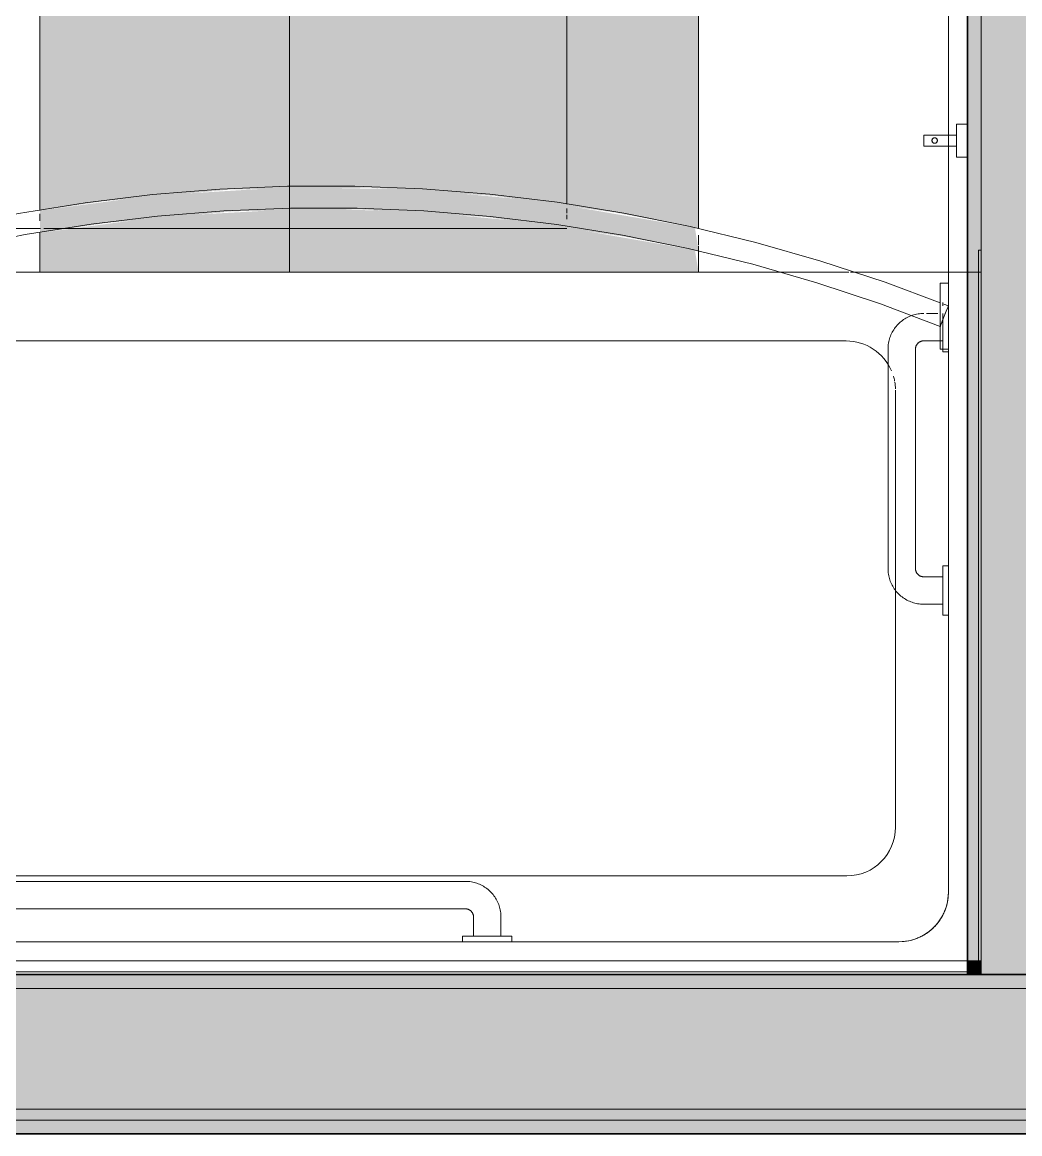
# Model space of a CAD drawing. Header units: inches. Extents: x 6 to 8416, y -388 to 6104.
# Drawn here: x 6597.8 to 6643.2, y 1568.9 to 1619.6 of the extents above; entities that cross this region are included whole.
import ezdxf

# ---------------------------------------------------------------- set-up
doc = ezdxf.new("R2010")
doc.units = ezdxf.units.IN
doc.header["$MEASUREMENT"] = 0
doc.linetypes.add('Dash 1_16_', pattern=[48, 24, -24])
doc.linetypes.add('Hidden 1_16_', pattern=[36, 24, -12])
for name, color, linetype, lineweight in [('A-GENM', 13, 'Continuous', 18), ('A-ROOM', 32, 'Continuous', 13), ('A-WALL', 113, 'Continuous', 25), ('A-WALL-PATT', 111, 'Continuous', 35), ('I-WALL', 2, 'Continuous', 25), ('P-SANR-FIXT', 6, 'Continuous', 18), ('Q-SPCQ', 91, 'Continuous', 18)]:
    doc.layers.add(name, color=color, linetype=linetype, lineweight=lineweight)

# ---------------------------------------------------------------- blocks, each defined once
blk = doc.blocks.new('GM BA Shower-Unit-Tub-Prefab-ICC ADA-AM - ICC Type B_ Option A Forward_ 60_W x 32_D-2223805-LEVEL 3 - PLAN Copy 1 Copy 1')
at = {"layer": 'A-GENM'}
blk.add_line((59.375, 32), (60, 32), dxfattribs=at)
blk = doc.blocks.new('PL BA Toilet-Unit-Two Piece-ICC ADA-AM - ICC Type B_ Side Approach_ Swing Up Bar-V599-LEVEL 3 - PLAN Copy 1 Copy 1')
at = {"layer": 'A-GENM', "linetype": 'Hidden 1_16_', "lineweight": 9}
for p, q in [((0, -32.036), (0, -28.566)), ((0, -33.078), (0, -32.178)), ((0, -56), (0, -33.078)), ((0.412, -56), (0.615, -56)), ((0.698, -56), (0.905, -56)), ((1.107, -56), (48, -56))]:
    blk.add_line(p, q, dxfattribs=at)
blk = doc.blocks.new('GM Clearance-Rect-AM - 30_ x 48_  - A117 2017 Existing _ Type B _ A117 2009 _ CBC-V600-LEVEL 3 - PLAN Copy 1 Copy 1')
at = {"layer": 'A-GENM', "linetype": 'Hidden 1_16_', "lineweight": 9, "transparency": 33554560}
h = blk.add_hatch(color=256, dxfattribs=at)
h.paths.add_polyline_path([(15, 0), (14.832, 1.01), (7.79, 2.24), (2.189, 2.769), (-2.992, 2.9), (-9.422, 2.539), (-15, 1.793), (-15, 0), (14.832, 0)])
h.paths.add_polyline_path([(15, 1.995), (15, 48), (-15, 48), (-15, 2.811), (-12.06, 3.243), (-6.278, 3.775), (0.02, 3.852), (5.686, 3.486), (11.211, 2.722), (14.832, 2.027)])
blk.add_hatch(color=256, dxfattribs=at).paths.add_polyline_path([(15, 0.978), (14.832, 2.027), (7.826, 3.241), (2.257, 3.767), (-3.635, 3.876), (-9.878, 3.492), (-15, 2.811), (-15, 1.793), (-11.968, 2.248), (-6.165, 2.78), (-0.45, 2.869), (5.373, 2.516), (11.585, 1.633), (14.832, 1.01)])
at = {"layer": 'A-GENM', "linetype": 'Hidden 1_16_', "lineweight": 9}
for p, q in [((15, 48), (-15, 48)), ((-15, 48), (-15, 2.811)), ((15, 48), (-15, 48)), ((-15, 48), (-15, 2.811)), ((-15, 2.811), (-15, 48)), ((-15, 48), (15, 48)), ((15, 1.988), (15, 48)), ((15, 1.988), (15, 48)), ((15, 48), (15, 41.625)), ((15, 41.375), (15, 1.988)), ((-15, 2.655), (-15, 2.338)), ((-15, 2.655), (-15, 2.338)), ((-15, 2.338), (-15, 2.655)), ((-15, 1.793), (-15, 0)), ((-15, 1.793), (-15, 0)), ((-15, 0), (-15, 1.793)), ((15, 1.244), (15, 1.684)), ((15, 1.244), (15, 1.684)), ((15, 1.684), (15, 1.244)), ((15, 0.996), (15, 1.197)), ((15, 0.996), (15, 1.197)), ((15, 1.197), (15, 0.996)), ((15, 0), (15, 0.996)), ((15, 0), (15, 0.996)), ((15, 0.996), (15, 0)), ((-15, 0), (15, 0)), ((-15, 0), (15, 0)), ((15, 0), (-15, 0))]:
    blk.add_line(p, q, dxfattribs=at)
blk = doc.blocks.new('z Nested-Shower Surround-Tub-Prefab - Variable-V603-LEVEL 3 - PLAN Copy 1 Copy 1')
at = {"layer": 'A-GENM', "lineweight": 9}
for p, q in [((60, 33), (59.875, 33)), ((59.875, 33), (59.875, 0.625)), ((59.875, 32), (59.875, 33)), ((59.875, 33), (60, 33)), ((60, 0.625), (60, 33)), ((60, 33), (60, 32)), ((59.875, 0.625), (59.875, 32)), ((60, 32), (60, 0.625)), ((59.875, 0.625), (59.875, 0.125)), ((59.875, 0.313), (59.875, 0.625)), ((60, 0), (60, 0.625)), ((60, 0.625), (60, 0)), ((0, 0), (60, 0)), ((59.875, 0.125), (0.125, 0.125)), ((55.288, 0), (0.625, 0)), ((4.688, 0.125), (59.375, 0.125)), ((59.375, 0), (55.288, 0)), ((59.375, 0.125), (59.688, 0.125)), ((60, 0), (59.375, 0))]:
    blk.add_line(p, q, dxfattribs=at)
at = {"layer": 'A-GENM'}
for p, q in [((9.275, 32), (17.125, 32)), ((17.125, 32), (47.125, 32)), ((47.125, 32), (50.725, 32)), ((50.725, 32), (51.148, 32)), ((51.2, 32), (53.966, 32)), ((54.047, 32), (58.5, 32)), ((58.5, 32), (58.5, 30.75)), ((60, 32), (58.5, 32)), ((58.5, 32), (58.5, 30.75)), ((58.5, 30.75), (58.5, 32)), ((58.5, 32), (59.375, 32)), ((59.375, 32), (59.83, 32)), ((60, 0.625), (60, 32)), ((60, 32), (60, 0.625)), ((58.5, 30.75), (58.5, 29.25)), ((58.5, 30.75), (58.5, 29.25)), ((58.5, 29.25), (58.5, 30.75)), ((53.839, 28.873), (6.409, 28.873)), ((58.5, 29.25), (58.5, 3.75)), ((58.5, 29.25), (58.5, 3.75)), ((58.5, 3.75), (58.5, 29.25)), ((56.089, 18.5), (56.089, 26.623)), ((56.089, 6.712), (56.089, 18.5)), ((53.877, 4.5), (6.371, 4.5)), ((56.25, 1.5), (3.75, 1.5)), ((56.25, 1.5), (3.75, 1.5)), ((3.75, 1.5), (56.25, 1.5)), ((60, 0), (60, 0.625)), ((60, 0.625), (60, 0)), ((0, 0), (60, 0)), ((55.288, 0), (0.625, 0)), ((59.375, 0), (55.288, 0)), ((60, 0), (59.375, 0))]:
    blk.add_line(p, q, dxfattribs=at)
for centre, radius, start, end in [((53.839, 26.623), 2.25, 23.0129, 90), ((53.839, 26.623), 2.25, 10.6675, 16.5743), ((53.839, 26.623), 2.25, 1.8287, 9.2992), ((53.877, 6.712), 2.212, 270, 360), ((56.25, 3.75), 2.25, 270, 360), ((56.25, 3.75), 2.25, 345, 0), ((56.25, 3.75), 2.25, 345, 360), ((56.25, 3.75), 2.25, 339.9713, 345), ((56.25, 3.75), 2.25, 339.9713, 345), ((56.25, 3.75), 2.25, 315, 330), ((56.25, 3.75), 2.25, 315, 330), ((56.25, 3.75), 2.25, 330, 335.0287), ((56.25, 3.75), 2.25, 330, 335.0287), ((56.25, 3.75), 2.25, 335.0287, 339.9713), ((56.25, 3.75), 2.25, 335.0287, 339.9713), ((56.25, 3.75), 2.25, 300, 315), ((56.25, 3.75), 2.25, 300, 315), ((56.25, 3.75), 2.25, 270, 285), ((56.25, 3.75), 2.25, 270, 285), ((56.25, 3.75), 2.25, 285, 290.0287), ((56.25, 3.75), 2.25, 285, 290.0287), ((56.25, 3.75), 2.25, 290.0287, 294.9713), ((56.25, 3.75), 2.25, 290.0287, 294.9713), ((56.25, 3.75), 2.25, 294.9713, 300), ((56.25, 3.75), 2.25, 294.9713, 300)]:
    blk.add_arc(centre, radius, start, end, dxfattribs=at)
blk = doc.blocks.new('z Nested-Shower Grab Bars - Variable-V604-LEVEL 3 - PLAN Copy 1 Copy 1')
at = {"layer": 'A-GENM', "linetype": 'Dash 1_16_', "lineweight": 9}
for p, q in [((56.75, 29.125), (56.75, 29.087)), ((56.75, 29.125), (56.75, 29.087)), ((56.75, 29.087), (56.75, 28.974)), ((56.75, 29.087), (56.75, 28.974)), ((57, 28.974), (57, 29.125)), ((57, 28.974), (57, 29.125)), ((55.364, 28.543), (55.303, 28.521)), ((55.426, 28.562), (55.364, 28.543)), ((55.489, 28.578), (55.426, 28.562)), ((55.552, 28.593), (55.489, 28.578)), ((55.616, 28.604), (55.552, 28.593)), ((55.68, 28.613), (55.616, 28.604)), ((55.745, 28.62), (55.68, 28.613)), ((55.81, 28.624), (55.745, 28.62)), ((55.875, 28.625), (55.81, 28.624)), ((56.516, 28.625), (55.998, 28.625)), ((56.75, 28.604), (56.75, 28.625)), ((56.75, 28.604), (56.75, 28.625)), ((56.75, 28.541), (56.75, 28.604)), ((56.75, 28.541), (56.75, 28.604)), ((56.75, 28.162), (56.75, 28.541)), ((56.75, 28.313), (56.75, 28.541)), ((57, 28.563), (57, 28.795)), ((57, 28.563), (57, 28.795)), ((57, 28.113), (57, 28.503)), ((57, 28.113), (57, 28.503)), ((56.75, 28.162), (56.75, 28.313)), ((56.75, 28), (56.75, 28.162)), ((56.75, 28), (56.75, 28.162)), ((56.75, 27.838), (56.75, 28)), ((56.75, 27.838), (56.75, 28)), ((57, 27.749), (57, 28)), ((57, 27.749), (57, 28)), ((55.875, 27.375), (56.75, 27.375)), ((56.75, 27.688), (56.75, 27.838)), ((56.75, 27.688), (56.75, 27.838)), ((56.75, 27.709), (56.75, 26.875)), ((56.75, 27.375), (56.75, 27.688)), ((56.75, 27.375), (56.75, 27.688)), ((56.75, 27.687), (56.75, 26.875)), ((57, 27.438), (57, 27.709)), ((57, 27.438), (57, 27.709)), ((57, 27.205), (57, 27.438)), ((57, 27.205), (57, 27.438)), ((54.25, 27), (54.25, 17)), ((55.5, 17), (55.5, 27)), ((56.75, 26.875), (57, 26.875)), ((57, 27.026), (57, 27.205)), ((57, 27.026), (57, 27.205)), ((57, 26.913), (57, 27.026)), ((57, 26.913), (57, 27.026)), ((57, 26.875), (57, 26.913)), ((57, 26.875), (57, 26.913)), ((57, 17.125), (56.75, 17.125)), ((56.75, 17.125), (56.75, 16.313)), ((56.75, 17.125), (56.75, 14.875)), ((57, 17.087), (57, 17.125)), ((57, 17.087), (57, 17.125)), ((57, 16.974), (57, 17.087)), ((57, 16.974), (57, 17.087)), ((57, 16.795), (57, 16.974)), ((57, 16.795), (57, 16.974)), ((57, 16.563), (57, 16.795)), ((57, 16.563), (57, 16.795)), ((56.75, 16.625), (55.875, 16.625)), ((56.75, 16.313), (56.75, 16.625)), ((56.75, 15.375), (56.75, 16.625)), ((56.75, 16.162), (56.75, 16.313)), ((57, 16.291), (57, 16.563)), ((57, 16.291), (57, 16.563)), ((57, 16), (57, 16.291)), ((57, 16), (57, 16.291)), ((56.75, 16), (56.75, 16.162)), ((56.75, 15.838), (56.75, 16)), ((56.75, 15.688), (56.75, 15.838)), ((57, 15.709), (57, 16)), ((57, 15.709), (57, 16)), ((57, 15.438), (57, 15.709)), ((57, 15.438), (57, 15.709)), ((55.875, 15.375), (56.75, 15.375)), ((56.75, 15.375), (56.75, 15.688)), ((56.75, 15.687), (56.75, 14.875)), ((57, 15.205), (57, 15.438)), ((57, 15.205), (57, 15.438)), ((57, 15.026), (57, 15.205)), ((57, 15.026), (57, 15.205)), ((56.75, 14.875), (57, 14.875)), ((57, 14.913), (57, 15.026)), ((57, 14.913), (57, 15.026)), ((57, 14.875), (57, 14.913)), ((57, 14.875), (57, 14.913)), ((35, 2.75), (13, 2.75)), ((35, 2.75), (13, 2.75)), ((13, 1.5), (35, 1.5)), ((13, 1.5), (35, 1.5)), ((35.375, 1.125), (35.375, 0.25)), ((35.375, 1.125), (35.375, 0.25)), ((36.625, 0.25), (36.625, 1.125)), ((36.625, 0.25), (36.625, 1.125)), ((34.875, 0.25), (34.875, 0)), ((35.687, 0.25), (34.875, 0.25)), ((35.687, 0.25), (34.875, 0.25)), ((34.875, 0.25), (34.875, 0)), ((37.125, 0.25), (34.875, 0.25)), ((35.687, 0.25), (34.875, 0.25)), ((34.875, 0), (34.913, 0)), ((34.875, 0), (34.913, 0)), ((34.875, 0), (34.913, 0)), ((34.875, 0), (34.913, 0)), ((34.913, 0), (35.026, 0)), ((34.913, 0), (35.026, 0)), ((34.913, 0), (35.026, 0)), ((34.913, 0), (35.026, 0)), ((35.026, 0), (35.205, 0)), ((35.026, 0), (35.205, 0)), ((35.026, 0), (35.205, 0)), ((35.026, 0), (35.205, 0)), ((35.205, 0), (35.438, 0)), ((35.205, 0), (35.438, 0)), ((35.205, 0), (35.438, 0)), ((35.205, 0), (35.438, 0)), ((35.375, 0.25), (35.688, 0.25)), ((35.375, 0.25), (35.688, 0.25)), ((35.375, 0.25), (36.625, 0.25)), ((35.375, 0.25), (35.688, 0.25)), ((35.438, 0), (35.709, 0)), ((35.438, 0), (35.709, 0)), ((35.438, 0), (35.709, 0)), ((35.438, 0), (35.709, 0)), ((35.688, 0.25), (35.838, 0.25)), ((35.688, 0.25), (36.313, 0.25)), ((35.688, 0.25), (35.838, 0.25)), ((35.709, 0), (36, 0)), ((35.709, 0), (36, 0)), ((35.709, 0), (36, 0)), ((35.709, 0), (36, 0)), ((35.838, 0.25), (36, 0.25)), ((35.838, 0.25), (36, 0.25)), ((36, 0.25), (36.162, 0.25)), ((36, 0.25), (36.162, 0.25)), ((36, 0), (36.291, 0)), ((36, 0), (36.291, 0)), ((36, 0), (36.291, 0)), ((36, 0), (36.291, 0)), ((36.162, 0.25), (36.313, 0.25)), ((36.162, 0.25), (36.313, 0.25)), ((36.291, 0), (36.563, 0)), ((36.291, 0), (36.563, 0)), ((36.291, 0), (36.563, 0)), ((36.291, 0), (36.563, 0)), ((37.125, 0.25), (36.313, 0.25)), ((37.125, 0.25), (36.313, 0.25)), ((36.313, 0.25), (36.625, 0.25)), ((36.313, 0.25), (36.625, 0.25)), ((37.125, 0.25), (36.313, 0.25)), ((36.313, 0.25), (36.625, 0.25)), ((36.563, 0), (36.795, 0)), ((36.563, 0), (36.795, 0)), ((36.563, 0), (36.795, 0)), ((36.563, 0), (36.795, 0)), ((36.795, 0), (36.974, 0)), ((36.795, 0), (36.974, 0)), ((36.795, 0), (36.974, 0)), ((36.795, 0), (36.974, 0)), ((36.974, 0), (37.087, 0)), ((36.974, 0), (37.087, 0)), ((36.974, 0), (37.087, 0)), ((36.974, 0), (37.087, 0)), ((37.087, 0), (37.125, 0)), ((37.087, 0), (37.125, 0)), ((37.087, 0), (37.125, 0)), ((37.087, 0), (37.125, 0)), ((37.125, 0), (37.125, 0.25)), ((37.125, 0), (37.125, 0.25))]:
    blk.add_line(p, q, dxfattribs=at)
at = {"layer": 'A-GENM', "linetype": 'Dash 1_16_', "lineweight": 9, "flags": 128}
for points in [[(55.303, 28.521), (55.242, 28.497), (55.183, 28.47), (55.125, 28.441), (55.068, 28.41), (55.012, 28.377), (54.957, 28.341), (54.905, 28.303), (54.853, 28.264), (54.803, 28.222), (54.756, 28.178), (54.709, 28.132), (54.665, 28.085), (54.623, 28.035), (54.582, 27.984), (54.544, 27.932), (54.508, 27.878), (54.474, 27.823), (54.442, 27.766), (54.412, 27.708), (54.385, 27.649), (54.36, 27.589), (54.338, 27.528), (54.318, 27.466), (54.301, 27.403), (54.286, 27.34), (54.274, 27.276), (54.264, 27.212), (54.257, 27.147), (54.252, 27.083), (54.25, 27.018), (54.25, 27)], [(55.5, 27), (55.5, 27.015), (55.501, 27.03), (55.503, 27.045), (55.505, 27.06), (55.507, 27.075), (55.511, 27.089), (55.515, 27.104), (55.519, 27.118), (55.524, 27.132), (55.53, 27.146), (55.536, 27.16), (55.542, 27.173), (55.55, 27.186), (55.557, 27.199), (55.565, 27.212), (55.574, 27.224), (55.583, 27.236), (55.593, 27.247), (55.603, 27.258), (55.614, 27.269), (55.625, 27.279), (55.636, 27.289), (55.648, 27.298), (55.66, 27.307), (55.672, 27.316), (55.685, 27.323), (55.698, 27.331), (55.712, 27.338), (55.725, 27.344), (55.739, 27.35), (55.753, 27.355), (55.767, 27.359), (55.782, 27.363), (55.797, 27.367), (55.811, 27.37), (55.826, 27.372), (55.841, 27.373), (55.856, 27.375), (55.871, 27.375), (55.875, 27.375)], [(54.25, 17), (54.251, 16.935), (54.255, 16.87), (54.262, 16.805), (54.271, 16.741), (54.282, 16.677), (54.297, 16.614), (54.313, 16.551), (54.332, 16.489), (54.354, 16.428), (54.378, 16.367), (54.405, 16.308), (54.434, 16.25), (54.465, 16.193), (54.498, 16.137), (54.534, 16.082), (54.572, 16.03), (54.611, 15.978), (54.653, 15.928), (54.697, 15.881), (54.743, 15.834), (54.79, 15.79), (54.84, 15.748), (54.891, 15.707), (54.943, 15.669), (54.997, 15.633), (55.052, 15.599), (55.109, 15.567), (55.167, 15.537), (55.226, 15.51), (55.286, 15.485), (55.347, 15.463), (55.409, 15.443), (55.472, 15.426), (55.535, 15.411), (55.599, 15.399), (55.663, 15.389), (55.728, 15.382), (55.792, 15.377), (55.857, 15.375), (55.875, 15.375)], [(55.875, 16.625), (55.86, 16.625), (55.845, 16.626), (55.83, 16.628), (55.815, 16.63), (55.8, 16.632), (55.786, 16.636), (55.771, 16.64), (55.757, 16.644), (55.743, 16.649), (55.729, 16.655), (55.715, 16.661), (55.702, 16.667), (55.689, 16.675), (55.676, 16.682), (55.663, 16.69), (55.651, 16.699), (55.639, 16.708), (55.628, 16.718), (55.617, 16.728), (55.606, 16.739), (55.596, 16.75), (55.586, 16.761), (55.577, 16.773), (55.568, 16.785), (55.559, 16.797), (55.552, 16.81), (55.544, 16.823), (55.537, 16.837), (55.531, 16.85), (55.525, 16.864), (55.52, 16.878), (55.516, 16.892), (55.512, 16.907), (55.508, 16.922), (55.505, 16.936), (55.503, 16.951), (55.502, 16.966), (55.5, 16.981), (55.5, 16.996), (55.5, 17)], [(36.625, 1.125), (36.624, 1.19), (36.62, 1.255), (36.613, 1.32), (36.604, 1.384), (36.593, 1.448), (36.578, 1.511), (36.562, 1.574), (36.543, 1.636), (36.521, 1.697), (36.497, 1.758), (36.47, 1.817), (36.441, 1.875), (36.41, 1.932), (36.377, 1.988), (36.341, 2.043), (36.303, 2.095), (36.264, 2.147), (36.222, 2.197), (36.178, 2.244), (36.132, 2.291), (36.085, 2.335), (36.035, 2.377), (35.984, 2.418), (35.932, 2.456), (35.878, 2.492), (35.823, 2.526), (35.766, 2.558), (35.708, 2.588), (35.649, 2.615), (35.589, 2.64), (35.528, 2.662), (35.466, 2.682), (35.403, 2.699), (35.34, 2.714), (35.276, 2.726), (35.212, 2.736), (35.147, 2.743), (35.083, 2.748), (35.018, 2.75), (35, 2.75)], [(36.625, 1.125), (36.624, 1.19), (36.62, 1.255), (36.613, 1.32), (36.604, 1.384), (36.593, 1.448), (36.578, 1.511), (36.562, 1.574), (36.543, 1.636), (36.521, 1.697), (36.497, 1.758), (36.47, 1.817), (36.441, 1.875), (36.41, 1.932), (36.377, 1.988), (36.341, 2.043), (36.303, 2.095), (36.264, 2.147), (36.222, 2.197), (36.178, 2.244), (36.132, 2.291), (36.085, 2.335), (36.035, 2.377), (35.984, 2.418), (35.932, 2.456), (35.878, 2.492), (35.823, 2.526), (35.766, 2.558), (35.708, 2.588), (35.649, 2.615), (35.589, 2.64), (35.528, 2.662), (35.466, 2.682), (35.403, 2.699), (35.34, 2.714), (35.276, 2.726), (35.212, 2.736), (35.147, 2.743), (35.083, 2.748), (35.018, 2.75), (35, 2.75)], [(35, 1.5), (35.015, 1.5), (35.03, 1.499), (35.045, 1.497), (35.06, 1.495), (35.075, 1.493), (35.089, 1.489), (35.104, 1.485), (35.118, 1.481), (35.132, 1.476), (35.146, 1.47), (35.16, 1.464), (35.173, 1.458), (35.186, 1.45), (35.199, 1.443), (35.212, 1.435), (35.224, 1.426), (35.236, 1.417), (35.247, 1.407), (35.258, 1.397), (35.269, 1.386), (35.279, 1.375), (35.289, 1.364), (35.298, 1.352), (35.307, 1.34), (35.316, 1.328), (35.323, 1.315), (35.331, 1.302), (35.338, 1.288), (35.344, 1.275), (35.35, 1.261), (35.355, 1.247), (35.359, 1.233), (35.363, 1.218), (35.367, 1.203), (35.37, 1.189), (35.372, 1.174), (35.373, 1.159), (35.375, 1.144), (35.375, 1.129), (35.375, 1.125)], [(35, 1.5), (35.015, 1.5), (35.03, 1.499), (35.045, 1.497), (35.06, 1.495), (35.075, 1.493), (35.089, 1.489), (35.104, 1.485), (35.118, 1.481), (35.132, 1.476), (35.146, 1.47), (35.16, 1.464), (35.173, 1.458), (35.186, 1.45), (35.199, 1.443), (35.212, 1.435), (35.224, 1.426), (35.236, 1.417), (35.247, 1.407), (35.258, 1.397), (35.269, 1.386), (35.279, 1.375), (35.289, 1.364), (35.298, 1.352), (35.307, 1.34), (35.316, 1.328), (35.323, 1.315), (35.331, 1.302), (35.338, 1.288), (35.344, 1.275), (35.35, 1.261), (35.355, 1.247), (35.359, 1.233), (35.363, 1.218), (35.367, 1.203), (35.37, 1.189), (35.372, 1.174), (35.373, 1.159), (35.375, 1.144), (35.375, 1.129), (35.375, 1.125)]]:
    blk.add_lwpolyline(points, dxfattribs=at)
blk = doc.blocks.new('z Nested-Clearance-Shower-AM - Tub_Shower - ICC Type B - Option A_ Forward-V605-LEVEL 3 - PLAN Copy 1 Copy 1')
at = {"layer": 'A-GENM', "linetype": 'Hidden 1_16_', "lineweight": 9}
for p, q in [((30, 48), (0, 48)), ((0, 48), (0, 0)), ((30, 0), (30, 48)), ((16, 47), (14, 47)), ((14, 47), (14, 41.578)), ((14, 41.578), (14, 47)), ((14, 47), (16, 47)), ((16, 41.578), (16, 47)), ((16, 47), (16, 41.578)), ((12.664, 42.914), (11.25, 41.5)), ((11.25, 41.5), (12.664, 42.914)), ((14, 41.578), (12.664, 42.914)), ((12.664, 42.914), (14, 41.578)), ((17.336, 42.914), (16, 41.578)), ((16, 41.578), (17.336, 42.914)), ((18.625, 41.625), (17.336, 42.914)), ((17.336, 42.914), (18.625, 41.625)), ((11.25, 41.5), (15, 37.75)), ((15, 37.75), (11.25, 41.5)), ((15, 37.75), (18.625, 41.375)), ((18.625, 41.375), (15, 37.75)), ((0, 0), (30, 0))]:
    blk.add_line(p, q, dxfattribs=at)
blk = doc.blocks.new('z Nested-Shower Extra Gyp Layer - Variable-2223807-LEVEL 3 - PLAN Copy 1 Copy 1')
at = {"layer": 'A-GENM', "lineweight": 9}
for p, q in [((60, 0.625), (0, 0.625)), ((0, 0.625), (60, 0.625)), ((60, 0), (60, 0.625)), ((60, 0.625), (60, 0)), ((60, 0), (0, 0)), ((0, 0), (60, 0))]:
    blk.add_line(p, q, dxfattribs=at)
blk = doc.blocks.new('SE BA Shower Curtain Rod-AM - 1_ Dia__ 76_ AFF-V377-LEVEL 3 - PLAN Copy 1 Copy 1')
at = {"layer": 'Q-SPCQ'}
for p, q in [((57, 1.5), (56.625, 1.5)), ((56.625, 1.5), (56.625, 0.75)), ((56.625, 1.5), (56.625, -1.5)), ((57, -1.5), (57, 1.5)), ((57, 0.75), (57, 1.5)), ((56.998, 0.464), (56.786, 0.544)), ((57, 0.388), (57, 0.75)), ((56.72, -0.232), (56.905, 0.232)), ((56.765, -0.12), (56.812, 0)), ((56.812, 0), (56.86, 0.12)), ((56.86, 0.12), (56.905, 0.232)), ((56.905, 0.232), (56.973, 0.402)), ((56.905, 0.232), (56.943, 0.328)), ((56.943, 0.328), (56.973, 0.402)), ((56.973, 0.402), (56.991, 0.449)), ((56.973, 0.402), (56.991, 0.449)), ((56.991, 0.449), (56.998, 0.464)), ((56.991, 0.449), (56.998, 0.464)), ((57, 0), (57, 0.388)), ((56.625, -0.391), (56.625, -0.75)), ((56.627, -0.464), (56.634, -0.449)), ((56.627, -0.464), (56.634, -0.449)), ((56.634, -0.449), (56.652, -0.402)), ((56.634, -0.449), (56.652, -0.402)), ((56.652, -0.402), (56.72, -0.232)), ((56.652, -0.402), (56.682, -0.328)), ((56.682, -0.328), (56.72, -0.232)), ((56.72, -0.232), (56.765, -0.12)), ((57, -0.388), (57, 0)), ((57, -0.75), (57, -0.388)), ((56.625, -0.75), (56.625, -1.5)), ((57, -1.5), (57, -0.75)), ((56.625, -1.5), (57, -1.5))]:
    blk.add_line(p, q, dxfattribs=at)
at = {"layer": 'Q-SPCQ', "flags": 128}
for points in [[(56.625, 0.604), (54.115, 1.547), (51.191, 2.513), (48.231, 3.362), (45.239, 4.091), (42.221, 4.7), (39.18, 5.189), (36.123, 5.555), (33.053, 5.798), (29.976, 5.919), (26.897, 5.916), (23.82, 5.791), (20.75, 5.542), (17.694, 5.171), (14.654, 4.678), (11.636, 4.063), (8.646, 3.329), (5.687, 2.475), (2.765, 1.504), (0.375, 0.605)], [(0.375, -0.464), (3.218, 0.604), (6.104, 1.558), (9.026, 2.395), (11.978, 3.115), (14.958, 3.716), (17.959, 4.198), (20.976, 4.56), (24.006, 4.8), (27.043, 4.919), (30.083, 4.916), (33.119, 4.792), (36.149, 4.547), (39.166, 4.181), (42.166, 3.694), (45.144, 3.088), (48.096, 2.363), (51.016, 1.52), (53.901, 0.562), (56.625, -0.464)]]:
    blk.add_lwpolyline(points, dxfattribs=at)
blk = doc.blocks.new('SE BA Robe Hook-AM - Robe Hook-2223851-LEVEL 3 - PLAN Copy 1 Copy 1')
at = {"layer": 'Q-SPCQ'}
for p, q in [((-0.25, 2), (-0.25, 0.5)), ((-0.25, 2), (0, 2)), ((-0.217, 2), (0, 2)), ((0, 2), (0.217, 2)), ((0, 2), (0.25, 2)), ((0.25, 0.5), (0.25, 2)), ((-0.75, 0.5), (-0.75, 0)), ((0, 0.5), (-0.75, 0.5)), ((0, 0.5), (-0.25, 0.5)), ((0, 0.5), (-0.236, 0.5)), ((0, 0.5), (-0.217, 0.5)), ((0.217, 0.5), (0, 0.5)), ((0.25, 0.5), (0, 0.5)), ((0.236, 0.5), (0, 0.5)), ((0.75, 0.5), (0, 0.5)), ((0.75, 0), (0.75, 0.5)), ((0, 0), (-0.75, 0)), ((0.75, 0), (0, 0))]:
    blk.add_line(p, q, dxfattribs=at)
for start, end in [(360, 180), (165, 180), (150, 165), (135, 150), (105, 135), (90, 105), (75, 90), (60, 75), (45, 60), (30, 45), (15, 30), (0, 15), (180, 360), (180, 195), (195, 210), (210, 240), (240, 255), (255, 270), (270, 285), (285, 300), (300, 315), (315, 330), (330, 345), (345, 0)]:
    blk.add_arc((0, 1.5), 0.125, start, end, dxfattribs=at)

msp = doc.modelspace()

# ---------------------------------------------------------------- hatches: boundary and pattern name
at = {"layer": 'A-WALL-PATT', "transparency": 33554560}
h = msp.add_hatch(color=10, dxfattribs=at)
h.paths.add_polyline_path([(6641.47451992, 1576.81077679), (6641.47783733, 1576.81077679), (6641.47783733, 1694.56077679), (6640.85283733, 1694.56077679), (6640.85283733, 1576.81077679)])
h.paths.add_polyline_path([(6640.85283733, 1698.06077679), (6641.47783733, 1698.06077679), (6641.47783733, 1721.81077679), (6640.85283733, 1721.81077679), (6640.85283733, 1698.68577679)])
msp.add_hatch(color=10, dxfattribs=at).paths.add_polyline_path([(6641.47783733, 1576.18577679), (6641.47451992, 1576.81077679), (6640.85283733, 1576.81077679), (6640.85283733, 1576.18577679)])
at = {"layer": 'A-WALL-PATT'}
h = msp.add_hatch(color=10, dxfattribs=at)
h.paths.add_polyline_path([(7615.29803685, 1575.56077679), (7653.66533733, 1575.56077679), (7653.66533733, 1576.18577679), (7160.10283733, 1576.18577679), (7160.10283733, 1575.56077679), (7598.42678685, 1575.56077679)])
h.paths.add_polyline_path([(7657.16533733, 1575.56077679), (7659.79033733, 1575.56077679), (7659.79033733, 1576.18577679), (7657.16533733, 1576.18577679)])
h.paths.add_polyline_path([(7124.10283733, 1575.56077679), (7124.10283733, 1576.18577679), (6928.04033733, 1576.18577679), (6928.04033733, 1575.56077679), (7109.16053685, 1575.56077679)])
h.paths.add_polyline_path([(6916.04033733, 1575.56077679), (6916.04033733, 1576.18577679), (6716.60283733, 1576.18577679), (6716.60283733, 1575.56077679), (6906.70553685, 1575.56077679)])
h.paths.add_polyline_path([(6670.50803685, 1575.56077679), (6680.60283733, 1575.56077679), (6680.60283733, 1576.18577679), (6566.04033733, 1576.18577679), (6566.04033733, 1575.56077679), (6636.76553685, 1575.56077679)])
h.paths.add_polyline_path([(6554.04033733, 1575.56077679), (6554.04033733, 1576.18577679), (6551.97783733, 1576.18577679), (6551.97783733, 1575.56077679), (6552.40928685, 1575.56077679)])
h.paths.add_polyline_path([(6548.47783733, 1575.56077679), (6548.47783733, 1576.18577679), (6054.91533733, 1576.18577679), (6054.91533733, 1575.56077679), (6535.53803685, 1575.56077679)])
h.paths.add_polyline_path([(6018.91533733, 1575.56077679), (6018.91533733, 1576.18577679), (5823.29033733, 1576.18577679), (5823.29033733, 1575.56077679), (5894.43053685, 1575.56077679)])
h.paths.add_polyline_path([(5810.07428685, 1575.56077679), (5810.79033733, 1575.56077679), (5810.79033733, 1576.18577679), (5537.91533733, 1576.18577679), (5537.91533733, 1575.56077679), (5793.20303685, 1575.56077679)])
h.paths.add_polyline_path([(5448.79033733, 1575.56077679), (5501.91533733, 1575.56077679), (5501.91533733, 1576.18577679), (5448.16533733, 1576.18577679), (5448.16533733, 1575.56077679)])
at = {"layer": 'A-WALL-PATT', "lineweight": 25}
h = msp.add_hatch(color=10, dxfattribs=at)
h.paths.add_polyline_path([(7649.04053685, 1568.93577679), (7649.79033733, 1568.93577679), (7649.79033733, 1569.56077679), (7160.10283733, 1569.56077679), (7160.10283733, 1568.93577679), (7615.29803685, 1568.93577679)])
h.paths.add_polyline_path([(7666.41533733, 1568.93577679), (7666.41533733, 1569.56077679), (7656.41533733, 1569.56077679), (7656.41533733, 1568.93577679), (7665.91178685, 1568.93577679)])
h.paths.add_polyline_path([(7124.10283733, 1568.93577679), (7124.10283733, 1569.56077679), (6716.60283733, 1569.56077679), (6716.60283733, 1568.93577679), (7109.16053685, 1568.93577679)])
h.paths.add_polyline_path([(6670.50803685, 1568.93577679), (6680.60283733, 1568.93577679), (6680.60283733, 1569.56077679), (6054.91533733, 1569.56077679), (6054.91533733, 1568.93577679), (6636.76553685, 1568.93577679)])
h.paths.add_polyline_path([(6018.91533733, 1568.93577679), (6018.91533733, 1569.56077679), (5537.91533733, 1569.56077679), (5537.91533733, 1568.93577679), (5894.43053685, 1568.93577679)])
h.paths.add_polyline_path([(5501.91533733, 1568.93577679), (5501.91533733, 1569.56077679), (5454.79033733, 1569.56077679), (5454.79033733, 1568.93577679), (5489.52053685, 1568.93577679)])
at = {"layer": 'I-WALL', "transparency": 33554560}
msp.add_hatch(color=10, dxfattribs=at).paths.add_polyline_path([(6641.47783733, 1576.18577679), (6644.97783733, 1576.18577679), (6644.97783733, 1721.18577679), (6641.47783733, 1721.18577679), (6641.47783733, 1576.81077679)])
at = {"layer": 'I-WALL'}
h = msp.add_hatch(color=10, dxfattribs=at)
h.paths.add_polyline_path([(7655.79033733, 1570.06077679), (7665.29033733, 1570.06077679), (7665.29033733, 1575.56077679), (7160.10283733, 1575.56077679), (7160.10283733, 1570.06077679), (7650.29033733, 1570.06077679)])
h.paths.add_polyline_path([(7124.10283733, 1570.06077679), (7124.10283733, 1575.56077679), (6716.60283733, 1575.56077679), (6716.60283733, 1570.06077679), (7109.16053685, 1570.06077679)])
h.paths.add_polyline_path([(6670.50803685, 1570.06077679), (6680.60283733, 1570.06077679), (6680.60283733, 1575.56077679), (6054.91533733, 1575.56077679), (6054.91533733, 1570.06077679), (6636.76553685, 1570.06077679)])
h.paths.add_polyline_path([(6018.91533733, 1570.06077679), (6018.91533733, 1575.56077679), (5537.91533733, 1575.56077679), (5537.91533733, 1570.06077679), (5894.43053685, 1570.06077679)])
h.paths.add_polyline_path([(5489.52053685, 1570.06077679), (5501.91533733, 1570.06077679), (5501.91533733, 1575.56077679), (5448.79033733, 1575.56077679), (5448.79033733, 1570.06077679), (5455.77803685, 1570.06077679)])
h = msp.add_hatch(color=10, dxfattribs=at)
h.paths.add_polyline_path([(7665.79033733, 1569.56077679), (7665.79033733, 1570.06077679), (7655.79033733, 1570.06077679), (7655.79033733, 1569.56077679), (7656.41533733, 1569.56077679)])
h.paths.add_polyline_path([(7649.04053685, 1569.56077679), (7650.29033733, 1569.56077679), (7650.29033733, 1570.06077679), (7160.10283733, 1570.06077679), (7160.10283733, 1569.56077679), (7615.29803685, 1569.56077679)])
h.paths.add_polyline_path([(7124.10283733, 1569.56077679), (7124.10283733, 1570.06077679), (6716.60283733, 1570.06077679), (6716.60283733, 1569.56077679), (7109.16053685, 1569.56077679)])
h.paths.add_polyline_path([(6680.60283733, 1569.56077679), (6680.60283733, 1570.06077679), (6054.91533733, 1570.06077679), (6054.91533733, 1569.56077679), (6670.50803685, 1569.56077679)])
h.paths.add_polyline_path([(6018.91533733, 1569.56077679), (6018.91533733, 1570.06077679), (5537.91533733, 1570.06077679), (5537.91533733, 1569.56077679), (5894.43053685, 1569.56077679)])
h.paths.add_polyline_path([(5455.77803685, 1569.56077679), (5501.91533733, 1569.56077679), (5501.91533733, 1570.06077679), (5454.29033733, 1570.06077679), (5454.29033733, 1569.56077679), (5454.79033733, 1569.56077679)])

# ---------------------------------------------------------------- linework, layer by layer
at = {"layer": 'A-ROOM', "lineweight": 9, "flags": 128}
msp.add_lwpolyline([(6566.66533733, 1576.18577679), (6671.85283733, 1576.18577679), (6671.85283733, 1638.93577679), (6643.22783733, 1638.93577679), (6643.22783733, 1645.68577679), (6674.22783733, 1645.68577679), (6682.72783733, 1645.68577679), (6682.72783733, 1638.93577679), (6676.60283733, 1638.93577679), (6676.60283733, 1576.18577679), (6915.41533733, 1576.18577679), (6915.41533733, 1698.68577679), (6916.91533733, 1698.68577679), (6916.91533733, 1734.18577679), (6916.91533733, 1861.31077679), (6564.66533733, 1861.31077679), (6564.66533733, 1698.68577679), (6566.66533733, 1698.68577679)], close=True, dxfattribs=at)
msp.add_lwpolyline([(7649.16533733, 1568.93577679), (6922.04033733, 1568.93577679), (6676.66564332, 1568.93577679), (6671.79003134, 1568.93577679), (6560.04033733, 1568.93577679), (5817.04033733, 1568.93577679), (5455.41533733, 1568.93577679)], dxfattribs=at)
at = {"layer": 'A-WALL', "lineweight": 9}
for p, q in [((6641.47783733, 1694.56077679), (6641.47783733, 1576.18577679)), ((6680.60283733, 1575.56077679), (6566.04033733, 1575.56077679)), ((6680.60283733, 1570.06077679), (6054.91533733, 1570.06077679)), ((6680.60283733, 1569.56077679), (6054.91533733, 1569.56077679))]:
    msp.add_line(p, q, dxfattribs=at)
at = {"layer": 'I-WALL', "lineweight": 35}
for p, q in [((6640.85283733, 1693.93577679), (6640.85283733, 1576.18577679)), ((6680.60283733, 1576.18577679), (6566.66533733, 1576.18577679)), ((6054.91533733, 1568.93577679), (6680.60283733, 1568.93577679))]:
    msp.add_line(p, q, dxfattribs=at)

# ---------------------------------------------------------------- block references
at = {"layer": 'A-GENM', "linetype": 'Hidden 1_16_', "lineweight": 9}
for name, p in [('GM Clearance-Rect-AM - 30_ x 48_  - A117 2017 Existing _ Type B _ A117 2009 _ CBC-V600-LEVEL 3 - PLAN Copy 1 Copy 1', (6613.60283733, 1608.18577679)), ('z Nested-Clearance-Shower-AM - Tub_Shower - ICC Type B - Option A_ Forward-V605-LEVEL 3 - PLAN Copy 1 Copy 1', (6609.97783733, 1608.18577679))]:
    msp.add_blockref(name, p, dxfattribs=at)
at = {"layer": 'A-GENM', "lineweight": 9}
msp.add_blockref('z Nested-Shower Surround-Tub-Prefab - Variable-V603-LEVEL 3 - PLAN Copy 1 Copy 1', (6581.47783733, 1576.18577679), dxfattribs=at)
at = {"layer": 'A-GENM'}
for name in ['GM BA Shower-Unit-Tub-Prefab-ICC ADA-AM - ICC Type B_ Option A Forward_ 60_W x 32_D-2223805-LEVEL 3 - PLAN Copy 1 Copy 1', 'z Nested-Shower Extra Gyp Layer - Variable-2223807-LEVEL 3 - PLAN Copy 1 Copy 1']:
    msp.add_blockref(name, (6581.47783733, 1576.18577679), dxfattribs=at)
at = {"layer": 'A-GENM', "linetype": 'Dash 1_16_', "lineweight": 9}
msp.add_blockref('z Nested-Shower Grab Bars - Variable-V604-LEVEL 3 - PLAN Copy 1 Copy 1', (6582.97783733, 1577.68577679), dxfattribs=at)
at = {"layer": 'P-SANR-FIXT', "rotation": 89.99999999999933}
msp.add_blockref('PL BA Toilet-Unit-Two Piece-ICC ADA-AM - ICC Type B_ Side Approach_ Swing Up Bar-V599-LEVEL 3 - PLAN Copy 1 Copy 1', (6566.60283733, 1610.18577679), dxfattribs=at)
at = {"layer": 'Q-SPCQ', "rotation": 89.99999999999933}
msp.add_blockref('SE BA Robe Hook-AM - Robe Hook-2223851-LEVEL 3 - PLAN Copy 1 Copy 1', (6640.85283733, 1614.18577679), dxfattribs=at)
at = {"layer": 'Q-SPCQ'}
msp.add_blockref('SE BA Shower Curtain Rod-AM - 1_ Dia__ 76_ AFF-V377-LEVEL 3 - PLAN Copy 1 Copy 1', (6582.97783733, 1606.18577679), dxfattribs=at)

doc.saveas('drawing.dxf')
